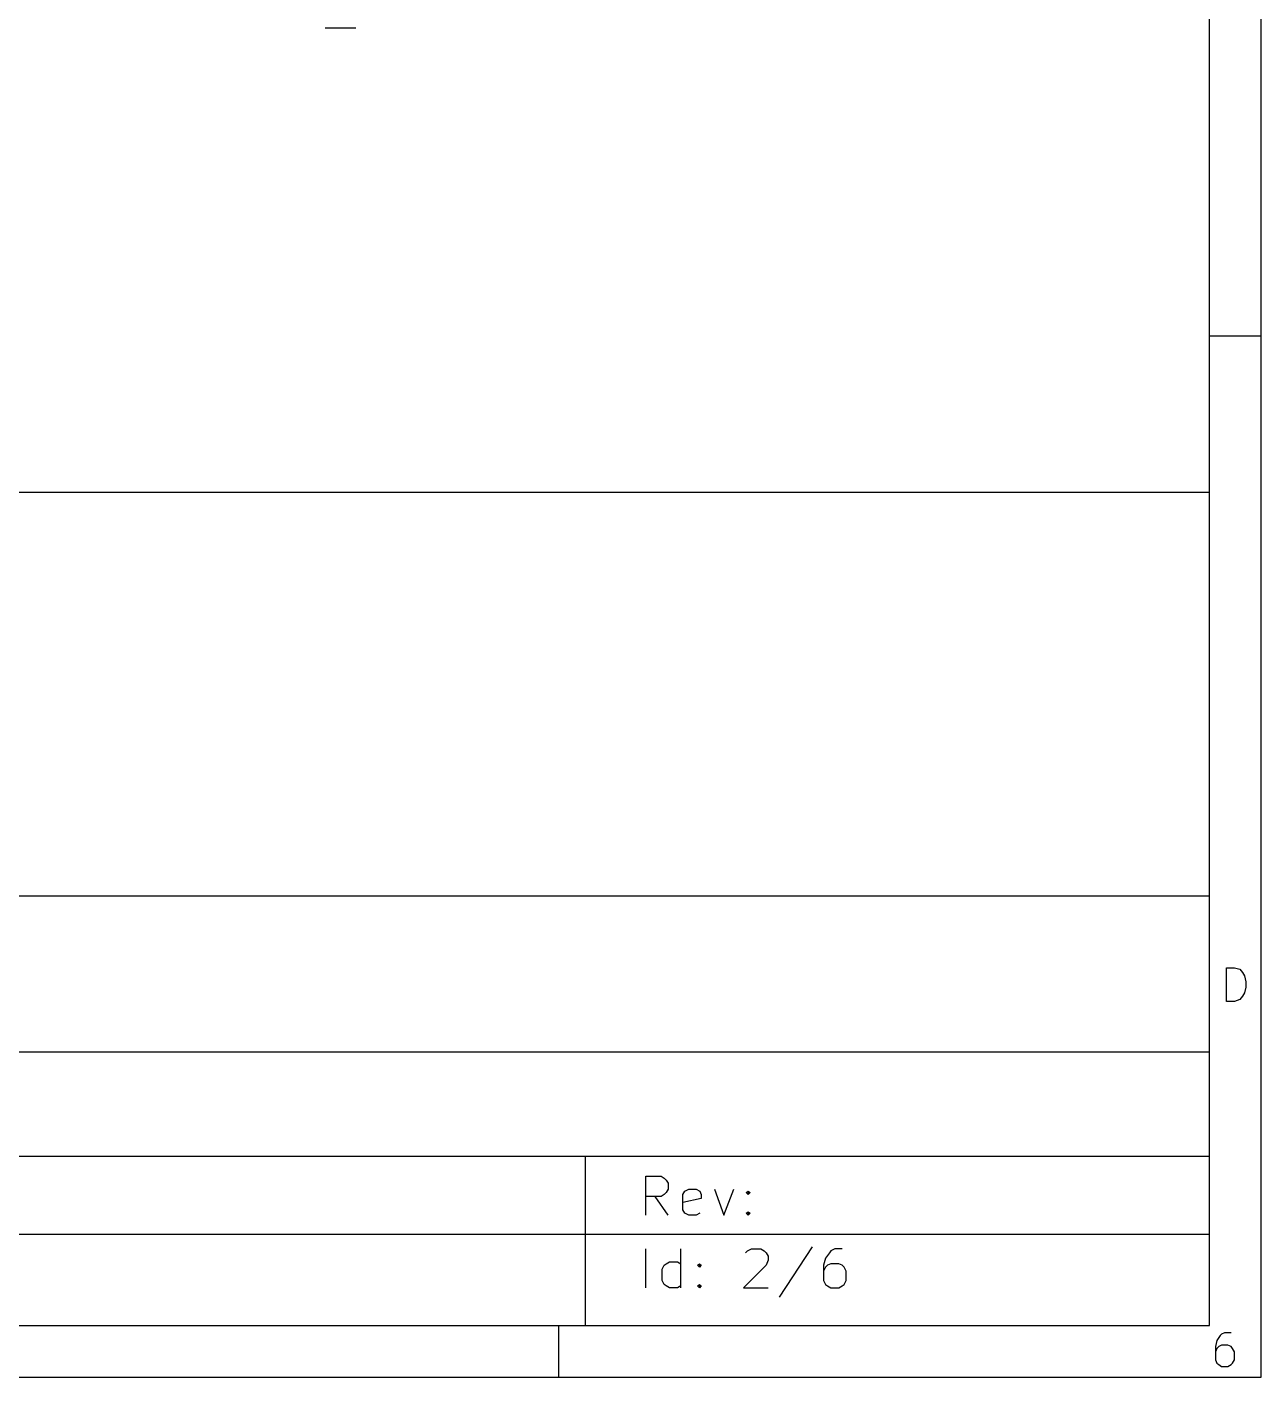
# Model space of a CAD drawing. Extents: x 10 to 287, y -200 to -10.
# Drawn here: x 239.6 to 287, y -200 to -148.1 of the extents above; entities that cross this region are included whole.
import ezdxf

# ---------------------------------------------------------------- set-up
doc = ezdxf.new("R2010")
doc.units = 0
doc.header["$MEASUREMENT"] = 0
doc.layers.add('BLACK', color=7, linetype='CONTINUOUS')

msp = doc.modelspace()

# ---------------------------------------------------------------- linework, layer by layer
at = {"layer": 'Black'}
for p, q in [((286.995, -200), (286.995, -10.0076)), ((285.013, -198.018), (285.013, -11.9888)), ((251.028, -148.158), (252.197, -148.158)), ((286.995, -159.995), (285.013, -159.995)), ((285.013, -166.014), (177.013, -166.014)), ((285.013, -198.018), (285.013, -166.014)), ((177.013, -181.508), (285.013, -181.508)), ((285.674, -185.572), (285.674, -184.277)), ((285.674, -184.277), (285.979, -184.277)), ((285.979, -184.277), (286.182, -184.328)), ((286.182, -184.328), (286.283, -184.455)), ((286.283, -184.455), (286.36, -184.582)), ((286.36, -184.582), (286.41, -184.81)), ((286.41, -185.014), (286.36, -185.242)), ((286.41, -184.81), (286.41, -185.014)), ((285.979, -185.572), (285.674, -185.572)), ((286.182, -185.496), (285.979, -185.572)), ((286.283, -185.369), (286.182, -185.496)), ((286.36, -185.242), (286.283, -185.369)), ((177.013, -187.503), (285.013, -187.503)), ((177.013, -191.516), (285.013, -191.516)), ((261.01, -191.516), (261.01, -198.018)), ((263.347, -193.777), (263.347, -192.278)), ((263.347, -192.278), (263.931, -192.278)), ((263.931, -192.278), (264.058, -192.354)), ((264.058, -192.354), (264.135, -192.43)), ((264.135, -192.43), (264.211, -192.557)), ((264.058, -192.989), (263.931, -193.065)), ((264.135, -192.913), (264.058, -192.989)), ((264.211, -192.786), (264.135, -192.913)), ((264.211, -192.557), (264.211, -192.786)), ((264.77, -192.989), (264.846, -192.862)), ((264.77, -193.573), (264.77, -192.989)), ((264.846, -192.862), (264.998, -192.786)), ((264.998, -192.786), (265.278, -192.786)), ((265.278, -192.786), (265.43, -192.862)), ((265.43, -192.862), (265.481, -192.989)), ((265.481, -192.989), (265.481, -193.142)), ((265.989, -192.786), (266.344, -193.777)), ((266.344, -193.777), (266.725, -192.786)), ((267.208, -192.913), (267.284, -192.862)), ((267.284, -192.989), (267.208, -192.913)), ((267.284, -192.862), (267.36, -192.913)), ((267.284, -192.862), (267.284, -192.989)), ((267.36, -192.913), (267.284, -192.989)), ((263.931, -193.065), (263.347, -193.065)), ((264.211, -193.777), (263.703, -193.065)), ((265.481, -193.142), (264.77, -193.294)), ((264.846, -193.7), (264.77, -193.573)), ((264.998, -193.777), (264.846, -193.7)), ((265.278, -193.777), (264.998, -193.777)), ((265.43, -193.7), (265.278, -193.777)), ((267.208, -193.7), (267.284, -193.65)), ((267.284, -193.777), (267.208, -193.7)), ((267.284, -193.65), (267.36, -193.7)), ((267.284, -193.65), (267.284, -193.777)), ((267.36, -193.7), (267.284, -193.777)), ((177.013, -194.513), (285.013, -194.513)), ((269.748, -194.996), (268.478, -196.926)), ((263.347, -196.571), (263.347, -195.072)), ((264.135, -195.656), (264.262, -195.58)), ((264.262, -195.58), (264.566, -195.58)), ((264.566, -195.58), (264.693, -195.656)), ((264.693, -196.571), (264.693, -195.072)), ((267.183, -195.224), (267.259, -195.148)), ((267.259, -195.148), (267.411, -195.072)), ((267.411, -195.072), (267.767, -195.072)), ((267.767, -195.072), (267.894, -195.148)), ((267.894, -195.148), (267.97, -195.224)), ((267.97, -195.224), (268.046, -195.351)), ((268.046, -195.504), (267.97, -195.707)), ((268.046, -195.351), (268.046, -195.504)), ((270.256, -195.428), (270.18, -195.707)), ((270.408, -195.224), (270.256, -195.428)), ((270.459, -195.148), (270.408, -195.224)), ((270.612, -195.072), (270.459, -195.148)), ((270.891, -195.072), (270.612, -195.072)), ((263.982, -195.859), (264.058, -195.707)), ((263.982, -196.291), (263.982, -195.859)), ((264.058, -195.707), (264.135, -195.656)), ((265.328, -195.707), (265.405, -195.656)), ((265.405, -195.783), (265.328, -195.707)), ((265.405, -195.656), (265.481, -195.707)), ((265.405, -195.656), (265.405, -195.783)), ((265.481, -195.707), (265.405, -195.783)), ((267.97, -195.707), (267.106, -196.571)), ((270.18, -195.707), (270.18, -196.291)), ((270.256, -195.783), (270.18, -195.936)), ((270.332, -195.707), (270.256, -195.783)), ((270.459, -195.656), (270.332, -195.707)), ((270.764, -195.656), (270.459, -195.656)), ((270.891, -195.707), (270.764, -195.656)), ((270.967, -195.783), (270.891, -195.707)), ((271.043, -195.936), (270.967, -195.783)), ((271.043, -196.291), (271.043, -195.936)), ((264.058, -196.444), (263.982, -196.291)), ((264.135, -196.494), (264.058, -196.444)), ((264.262, -196.571), (264.135, -196.494)), ((264.566, -196.571), (264.262, -196.571)), ((264.693, -196.494), (264.566, -196.571)), ((265.328, -196.494), (265.405, -196.444)), ((265.405, -196.571), (265.328, -196.494)), ((265.405, -196.444), (265.481, -196.494)), ((265.405, -196.444), (265.405, -196.571)), ((265.481, -196.494), (265.405, -196.571)), ((267.106, -196.571), (268.046, -196.571)), ((270.18, -196.291), (270.256, -196.444)), ((270.256, -196.444), (270.332, -196.494)), ((270.332, -196.494), (270.459, -196.571)), ((270.459, -196.571), (270.764, -196.571)), ((270.764, -196.571), (270.891, -196.494)), ((270.891, -196.494), (270.967, -196.444)), ((270.967, -196.444), (271.043, -196.291)), ((11.9888, -198.018), (285.013, -198.018)), ((177.013, -198.018), (285.013, -198.018)), ((259.994, -198.018), (259.994, -200)), ((285.293, -198.603), (285.242, -198.831)), ((285.42, -198.399), (285.293, -198.603)), ((285.471, -198.349), (285.42, -198.399)), ((285.598, -198.298), (285.471, -198.349)), ((285.852, -198.298), (285.598, -198.298)), ((285.242, -198.831), (285.242, -199.339)), ((285.293, -198.907), (285.242, -199.034)), ((285.369, -198.831), (285.293, -198.907)), ((285.471, -198.78), (285.369, -198.831)), ((285.725, -198.78), (285.471, -198.78)), ((285.852, -198.831), (285.725, -198.78)), ((285.902, -198.907), (285.852, -198.831)), ((285.979, -199.034), (285.902, -198.907)), ((285.979, -199.339), (285.979, -199.034)), ((285.242, -199.339), (285.293, -199.466)), ((285.293, -199.466), (285.369, -199.517)), ((285.369, -199.517), (285.471, -199.593)), ((285.471, -199.593), (285.725, -199.593)), ((285.725, -199.593), (285.852, -199.517)), ((285.852, -199.517), (285.902, -199.466)), ((285.902, -199.466), (285.979, -199.339)), ((10.0076, -200), (286.995, -200))]:
    msp.add_line(p, q, dxfattribs=at)

doc.saveas('drawing.dxf')
